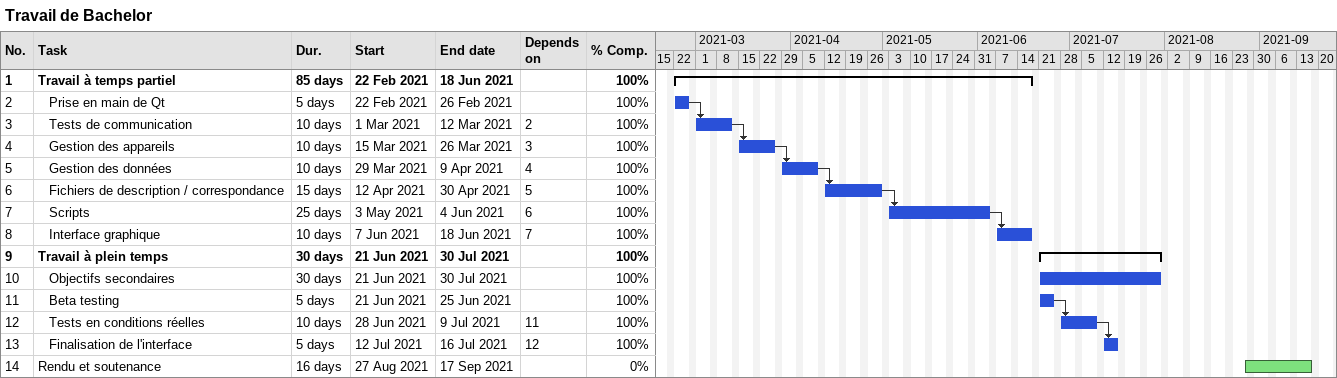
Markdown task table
Travail de Bachelor

| ID | Level | Task | Duration | Start | Finish | Predecessors | % complete |
|---|---|---|---|---|---|---|---|
| 1 | 1 | **Travail à temps partiel** | 85d | 2021-02-22 | 2021-06-18 |  | 100 |
| 2 | 2 | Prise en main de Qt | 5d | 2021-02-22 | 2021-02-26 |  | 100 |
| 3 | 2 | Tests de communication | 10d | 2021-03-01 | 2021-03-12 | 2 | 100 |
| 4 | 2 | Gestion des appareils | 10d | 2021-03-15 | 2021-03-26 | 3 | 100 |
| 5 | 2 | Gestion des données | 10d | 2021-03-29 | 2021-04-09 | 4 | 100 |
| 6 | 2 | Fichiers de description / correspondance | 15d | 2021-04-12 | 2021-04-30 | 5 | 100 |
| 7 | 2 | Scripts | 25d | 2021-05-03 | 2021-06-04 | 6 | 100 |
| 8 | 2 | Interface graphique | 10d | 2021-06-07 | 2021-06-18 | 7 | 100 |
| 9 | 1 | **Travail à plein temps** | 30d | 2021-06-21 | 2021-07-30 |  | 100 |
| 10 | 2 | Objectifs secondaires | 30d | 2021-06-21 | 2021-07-30 |  | 100 |
| 11 | 2 | Beta testing | 5d | 2021-06-21 | 2021-06-25 |  | 100 |
| 12 | 2 | Tests en conditions réelles | 10d | 2021-06-28 | 2021-07-09 | 11 | 100 |
| 13 | 2 | Finalisation de l'interface | 5d | 2021-07-12 | 2021-07-16 | 12 | 100 |
| 14 | 1 | Rendu et soutenance | 16d | 2021-08-27 | 2021-09-17 |  | 0 |
